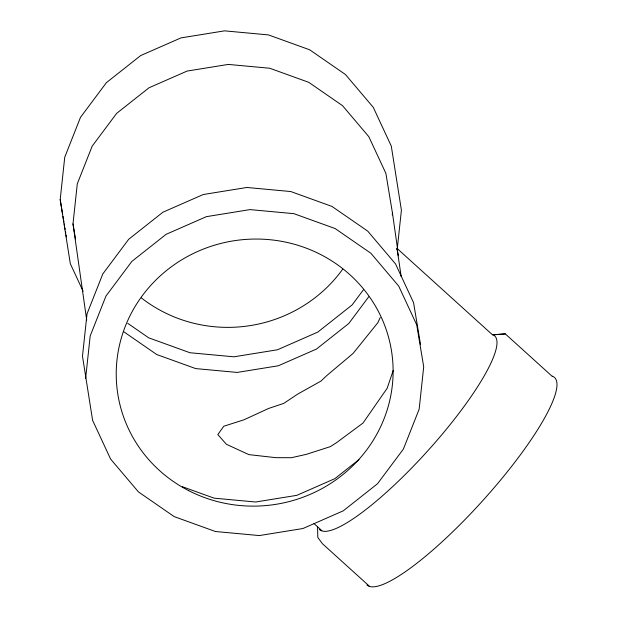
<?xml version="1.0" encoding="UTF-8"?>
<svg xmlns="http://www.w3.org/2000/svg" width="617" height="617" viewBox="0 0 617 617"><rect width="100%" height="100%" fill="white"/><g stroke="black" fill="none" stroke-linecap="round" stroke-linejoin="round"><path stroke-width="0.93" d="M83.125 291.263L70.315 263.721L60.196 199.607L64.739 157.227L80.495 117.338L106.394 82.663L140.668 55.569L180.974 37.892L224.565 30.85L268.472 34.914L309.695 49.807L345.443 74.51L373.27 107.343L391.286 146.067L401.405 210.181L397.163 249.738M86.696 320.084L72.999 223.855L77.295 183.812L92.18 146.129L116.652 113.366L149.021 87.768L187.105 71.071L228.29 64.415L269.783 68.256L308.747 82.331L342.535 105.677L368.835 136.712L385.864 173.308L392.451 212.988L397.71 249.939M85.632 378.368L90.182 335.987L105.939 296.098L131.837 261.423L166.104 234.321L206.41 216.652L250.001 209.603L293.908 213.667L335.139 228.56L370.886 253.263L398.713 286.095L416.722 324.827L423.702 366.807L419.151 409.187L403.395 449.076L377.496 483.751L343.229 510.853L302.924 528.522L259.333 535.571L215.426 531.507L174.195 516.614L138.447 491.911L110.62 459.079L92.604 420.347L82.485 356.233L87.028 313.852L102.792 273.963L128.683 239.288L162.957 212.186L203.263 194.517L246.854 187.475L290.761 191.54L331.992 206.433L367.732 231.136L395.559 263.968L413.575 302.692L420.547 344.679M392.25 214.893L392.451 212.988M393.26 370.362L387.152 388.286L362.981 423.069L336.373 442.79L330.311 446.646L306.34 454.351L291.432 457.706L275.683 457.66L248.852 454.621L226.362 444.255L217.816 434.569L223.794 426.231L243.9 419.815L268.68 408.431L283.704 403.418L297.764 394.062L320.979 381.082L326.802 375.545L353.071 353.456L377.82 322.722L380.226 317.539M363.567 289.589L352.06 304.999L317.786 332.1L277.48 349.77L233.889 356.811L189.982 352.747L148.751 337.854L127.773 323.354M368.719 296.808L348.806 323.478L316.428 349.075L278.344 365.773L237.159 372.429L195.666 368.588L156.703 354.513L123.701 331.707M358.963 459.603L334.869 478.653L296.785 495.351L255.6 502.007L214.107 498.166L182.393 486.705M494.418 334.746L505.292 333.882L552.161 376.301M505.292 333.882L492.497 334.823L397.009 248.396L401.197 276.624M314.014 523.578L321.85 530.674M369.321 586.15L322.452 543.731L317.801 537.446L317.554 526.609M397.009 248.396L398.351 255.762M72.999 223.855L75.513 238.972M60.196 199.607L62.672 214.539M62.98 216.405L63.296 218.271M63.605 220.138L63.913 222.004M64.222 223.863L64.53 225.729M64.839 227.596L65.155 229.462M65.464 231.329L65.772 233.195M66.081 235.062L66.389 236.928M492.605 334.699A130.549 27.403 -47.9 0 1 431.028 447.194A130.549 27.403 -47.9 0 1 319.398 529.386M552.269 376.177A139.866 29.354 -47.9 0 1 486.798 496.137A139.866 29.354 -47.9 0 1 366.938 584.978M342.767 269.089A138.547 133.442 -8.1 0 1 141.386 297.934M188.771 490.692A138.547 133.442 -8.1 0 0 393.06 367.508A138.547 133.442 -8.1 0 0 182.169 259.556A138.547 133.442 -8.1 0 0 188.771 490.692"/></g></svg>
